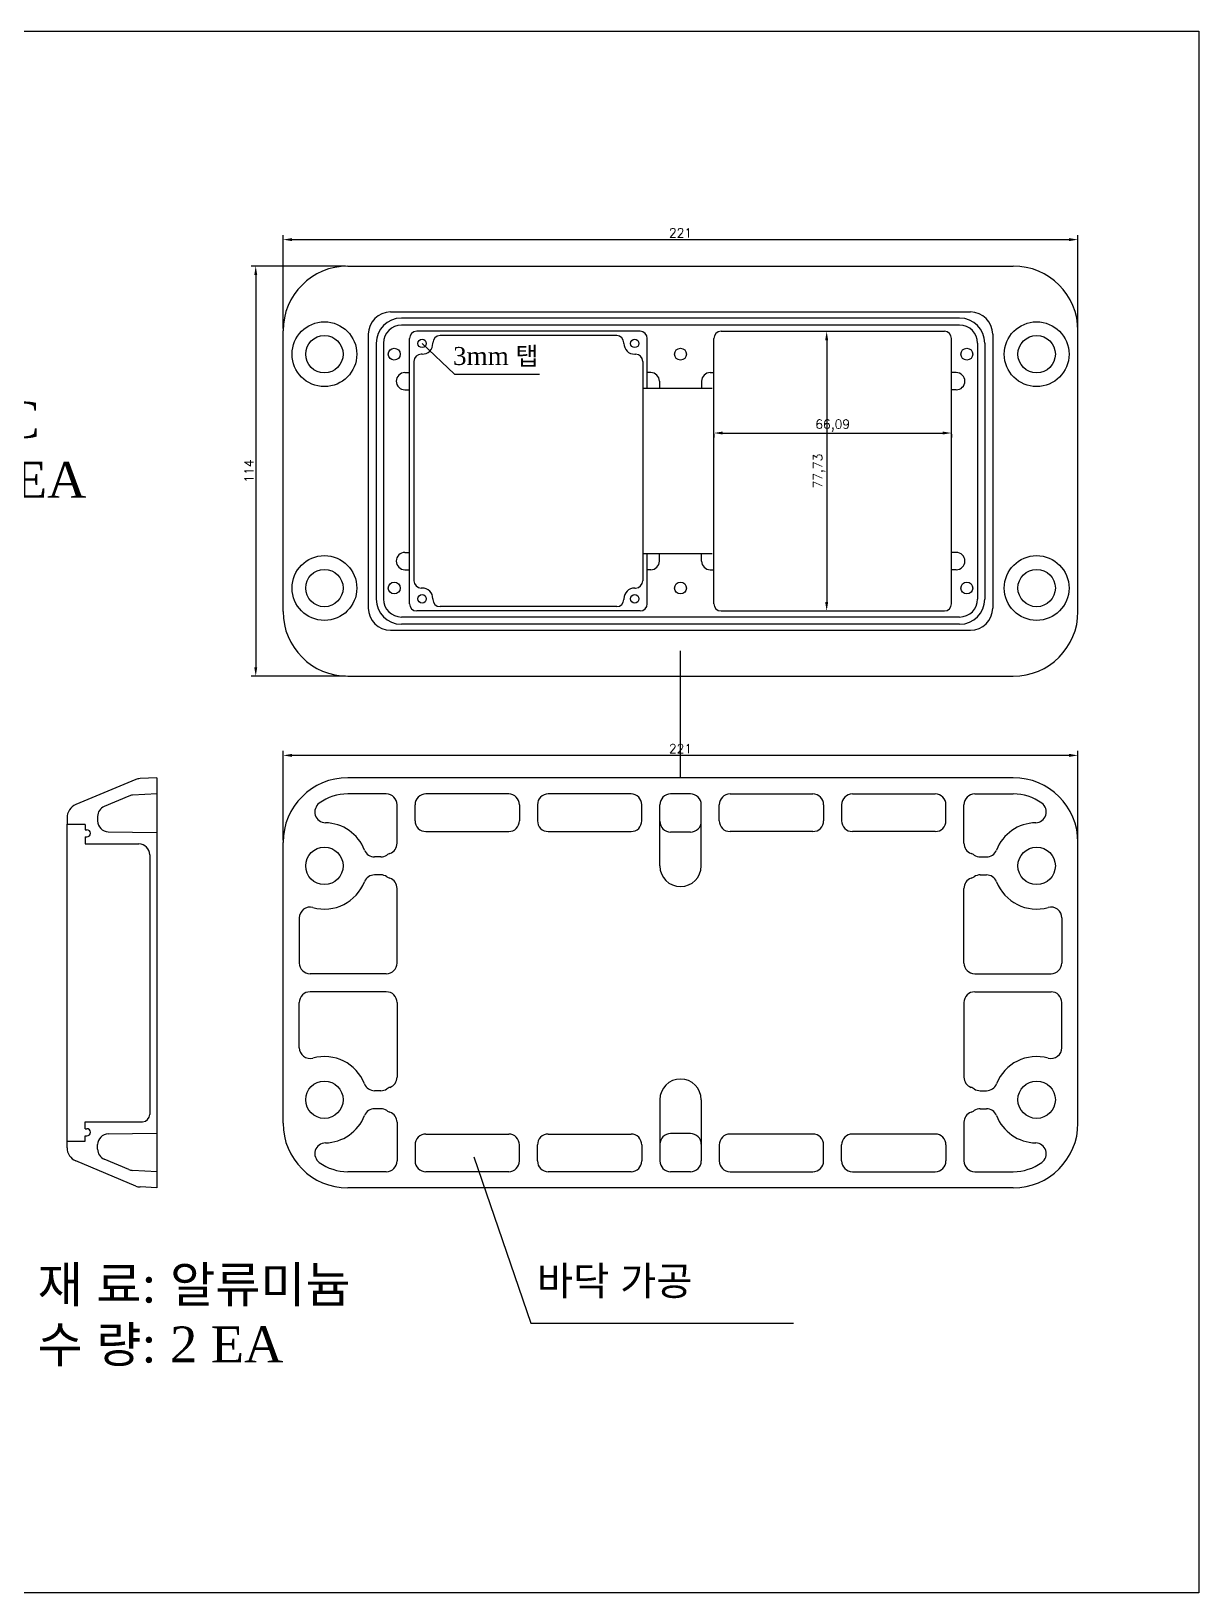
# Model space of a CAD drawing. Extents: x 577 to 1433, y 27 to 1135.
# Drawn here: x 925.7 to 1250.3, y 701 to 1135 of the extents above; entities that cross this region are included whole.
import ezdxf

# ---------------------------------------------------------------- set-up
doc = ezdxf.new("R2010")
doc.units = 0
doc.layers.get('0').update_dxf_attribs({"linetype": 'CONTINUOUS'})
doc.layers.get('DEFPOINTS').update_dxf_attribs({"linetype": 'CONTINUOUS'})
doc.styles.get("Standard").update_dxf_attribs({"font": 'txt.shx', "bigfont": 'whgtxt.shx'})
doc.dimstyles.new('ISO-25', dxfattribs={"dimtxt": 2.5, "dimasz": 2.5, "dimexe": 1.25, "dimexo": 0.625, "dimtad": 1, "dimtxsty": 'STANDARD', "dimcen": 2.5, "dimazin": 3, "dimtfac": 1, "dimtmove": 0, "dimatfit": 3})

# ---------------------------------------------------------------- blocks, each defined once
blk = doc.blocks.new('*D31')
at = {"color": 0}
for p, q in [((995.71, 910.17), (995.71, 935.01)), ((1214.21, 933.76), (998.21, 933.76)), ((1216.71, 910.17), (1216.71, 935.01))]:
    blk.add_line(p, q, dxfattribs=at)
for points in [[(998.21, 934.18), (998.21, 933.34), (995.71, 933.76)], [(1214.21, 934.18), (1214.21, 933.34), (1216.71, 933.76)]]:
    blk.add_solid(points, dxfattribs=at)
at = {"layer": 'DEFPOINTS', "color": 0}
for p in [(995.71, 933.76), (995.71, 909.54), (1216.71, 909.54)]:
    blk.add_point(p, dxfattribs=at)
at = {"color": 0, "insert": (1106.21, 935.63), "char_height": 2.5, "attachment_point": 5}
blk.add_mtext('221', dxfattribs=at)
blk = doc.blocks.new('*D46')
at = {"color": 0}
for p, q in [((1146.91, 1051.63), (1148.09, 1051.63)), ((1146.84, 1049.13), (1146.84, 976.4)), ((1146.91, 973.9), (1148.09, 973.9))]:
    blk.add_line(p, q, dxfattribs=at)
for points in [[(1146.42, 1049.13), (1147.26, 1049.13), (1146.84, 1051.63)], [(1146.42, 976.4), (1147.26, 976.4), (1146.84, 973.9)]]:
    blk.add_solid(points, dxfattribs=at)
at = {"layer": 'DEFPOINTS', "color": 0}
for p in [(1146.28, 1051.63), (1146.28, 973.9), (1146.84, 973.9)]:
    blk.add_point(p, dxfattribs=at)
at = {"color": 0, "insert": (1144.76, 1012.77), "char_height": 2.5, "attachment_point": 5, "rotation": 90}
blk.add_mtext('77,73', dxfattribs=at)
blk = doc.blocks.new('*D47')
at = {"color": 0}
for p, q in [((1115.47, 1023.06), (1115.47, 1022.11)), ((1117.97, 1023.36), (1179.05, 1023.36)), ((1181.55, 1023.06), (1181.55, 1022.11))]:
    blk.add_line(p, q, dxfattribs=at)
for points in [[(1117.97, 1023.77), (1117.97, 1022.94), (1115.47, 1023.36)], [(1179.05, 1023.77), (1179.05, 1022.94), (1181.55, 1023.36)]]:
    blk.add_solid(points, dxfattribs=at)
at = {"layer": 'DEFPOINTS', "color": 0}
for p in [(1115.47, 1023.69), (1181.55, 1023.69), (1181.55, 1023.36)]:
    blk.add_point(p, dxfattribs=at)
at = {"color": 0, "insert": (1148.51, 1025.44), "char_height": 2.5, "attachment_point": 5}
blk.add_mtext('66,09', dxfattribs=at)
blk = doc.blocks.new('*D48')
at = {"color": 0}
for p, q in [((995.71, 1052.39), (995.71, 1078.37)), ((998.21, 1077.12), (1214.21, 1077.12)), ((1216.71, 1052.39), (1216.71, 1078.37))]:
    blk.add_line(p, q, dxfattribs=at)
for points in [[(998.21, 1077.54), (998.21, 1076.7), (995.71, 1077.12)], [(1214.21, 1077.54), (1214.21, 1076.7), (1216.71, 1077.12)]]:
    blk.add_solid(points, dxfattribs=at)
at = {"layer": 'DEFPOINTS', "color": 0}
for p in [(1216.71, 1077.12), (995.71, 1051.77), (1216.71, 1051.77)]:
    blk.add_point(p, dxfattribs=at)
at = {"color": 0, "insert": (1106.21, 1078.99), "char_height": 2.5, "attachment_point": 5}
blk.add_mtext('221', dxfattribs=at)
blk = doc.blocks.new('*D49')
at = {"color": 0}
for p, q in [((1013.09, 1069.77), (986.86, 1069.77)), ((988.11, 1067.27), (988.11, 958.27)), ((1013.09, 955.77), (986.86, 955.77))]:
    blk.add_line(p, q, dxfattribs=at)
for points in [[(987.7, 1067.27), (988.53, 1067.27), (988.11, 1069.77)], [(987.7, 958.27), (988.53, 958.27), (988.11, 955.77)]]:
    blk.add_solid(points, dxfattribs=at)
at = {"layer": 'DEFPOINTS', "color": 0}
for p in [(1013.71, 1069.77), (988.11, 955.77), (1013.71, 955.77)]:
    blk.add_point(p, dxfattribs=at)
at = {"color": 0, "insert": (986.24, 1012.77), "char_height": 2.5, "attachment_point": 5, "rotation": 90}
blk.add_mtext('114', dxfattribs=at)

msp = doc.modelspace()

# ---------------------------------------------------------------- linework, layer by layer
for p, q in [((1013.71, 1069.769), (1198.71, 1069.769)), ((1025.61, 1057.019), (1186.81, 1057.019)), ((995.71, 973.769), (995.71, 1051.769)), ((1019.41, 1050.819), (1019.41, 974.719)), ((1094.954, 1051.634), (1032.866, 1051.634)), ((1088.46, 1050.419), (1039.36, 1050.419)), ((1117.466, 1051.634), (1179.554, 1051.634)), ((1193.01, 1050.819), (1193.01, 974.719)), ((1216.71, 973.769), (1216.71, 1051.769)), ((1030.866, 975.904), (1030.866, 1049.634)), ((1034.36, 1048.269), (1043.337, 1039.678)), ((1037.36, 1048.269), (1037.36, 1048.419)), ((1090.46, 1048.269), (1090.46, 1048.419)), ((1096.954, 1035.769), (1096.954, 1049.634)), ((1115.466, 975.904), (1115.466, 1049.634)), ((1181.554, 975.904), (1181.554, 1049.634)), ((1032.11, 1043.269), (1032.11, 982.269)), ((1034.36, 1045.269), (1034.11, 1045.269)), ((1093.46, 1045.269), (1093.71, 1045.269)), ((1095.71, 1043.269), (1095.71, 982.269)), ((1043.337, 1039.678), (1067.031, 1039.678)), ((1096.954, 975.904), (1096.954, 989.769)), ((1034.36, 980.269), (1034.11, 980.269)), ((1037.36, 977.269), (1037.36, 977.119)), ((1090.46, 977.269), (1090.46, 977.119)), ((1093.46, 980.269), (1093.71, 980.269)), ((1094.954, 973.904), (1032.866, 973.904)), ((1088.46, 975.119), (1039.36, 975.119)), ((1117.466, 973.904), (1179.554, 973.904)), ((1025.61, 968.519), (1186.81, 968.519)), ((1106.21, 927.542), (1106.21, 962.84)), ((1013.71, 955.769), (1198.71, 955.769)), ((954.804, 927.069), (938.099, 920.064)), ((960.646, 927.542), (955.937, 927.296)), ((960.646, 927.542), (960.646, 813.542)), ((1198.71, 927.542), (1013.71, 927.542)), ((935.646, 916.375), (935.646, 914.592)), ((935.646, 826.492), (935.646, 914.592)), ((935.646, 914.592), (940.646, 914.592)), ((940.646, 914.505), (940.646, 913.092)), ((1108.966, 912.433), (1103.454, 912.433)), ((940.646, 911.092), (940.646, 909.142)), ((940.646, 909.142), (955.646, 909.142)), ((995.71, 831.542), (995.71, 909.542)), ((1216.71, 831.542), (1216.71, 909.542)), ((958.646, 906.142), (958.646, 833.942)), ((940.646, 829.992), (940.646, 831.942)), ((940.646, 831.942), (956.646, 831.942)), ((935.646, 824.71), (935.646, 826.492)), ((935.646, 826.492), (940.646, 826.492)), ((940.646, 826.492), (940.646, 827.992)), ((1108.966, 828.651), (1103.454, 828.651)), ((954.804, 814.015), (938.099, 821.021)), ((1048.787, 822.194), (1064.619, 775.944)), ((960.646, 813.542), (955.937, 813.789)), ((1198.71, 813.542), (1013.71, 813.542)), ((1064.619, 775.944), (1137.622, 775.944))]:
    msp.add_line(p, q)
at = {"color": 3}
for p, q in [((1183.81, 1055.319), (1028.61, 1055.319)), ((1183.81, 1053.319), (1028.61, 1053.319)), ((1021.61, 1048.319), (1021.61, 977.219)), ((1023.61, 1048.319), (1023.61, 977.219)), ((1188.81, 1048.319), (1188.81, 977.219)), ((1190.81, 1048.319), (1190.81, 977.219)), ((1183.81, 972.219), (1028.61, 972.219)), ((1183.81, 970.219), (1028.61, 970.219)), ((940.646, 913.092), (941.146, 913.092)), ((940.646, 911.092), (941.146, 911.092)), ((940.646, 829.992), (941.146, 829.992)), ((940.646, 827.992), (941.146, 827.992))]:
    msp.add_line(p, q, dxfattribs=at)
at = {"color": 2}
for p, q in [((1029.566, 1040.169), (1030.866, 1040.169)), ((1097.954, 1040.169), (1096.954, 1040.169)), ((1100.354, 1037.769), (1100.354, 1035.769)), ((1112.066, 1037.769), (1112.066, 1035.769)), ((1114.466, 1040.169), (1115.466, 1040.169)), ((1182.854, 1040.169), (1181.554, 1040.169)), ((1029.566, 1035.369), (1030.866, 1035.369)), ((1182.854, 1035.369), (1181.554, 1035.369)), ((1029.566, 990.169), (1030.866, 990.169)), ((1100.354, 987.769), (1100.354, 989.769)), ((1112.066, 987.769), (1112.066, 989.769)), ((1182.854, 990.169), (1181.554, 990.169)), ((1029.566, 985.369), (1030.866, 985.369)), ((1097.954, 985.369), (1096.954, 985.369)), ((1114.466, 985.369), (1115.466, 985.369)), ((1182.854, 985.369), (1181.554, 985.369))]:
    msp.add_line(p, q, dxfattribs=at)
at = {"color": 6}
for p, q in [((1114.966, 1035.769), (1095.71, 1035.769)), ((1114.966, 989.769), (1095.71, 989.769))]:
    msp.add_line(p, q, dxfattribs=at)
at = {"color": 5}
for p, q in [((952.84, 922.45), (945.986, 919.576)), ((960.672, 923.038), (953.844, 922.68)), ((1024.418, 923.042), (1013.71, 923.042)), ((1058.436, 923.042), (1035.418, 923.042)), ((1092.454, 923.042), (1069.436, 923.042)), ((1108.966, 923.042), (1103.454, 923.042)), ((1119.966, 923.042), (1142.984, 923.042)), ((1153.984, 923.042), (1177.002, 923.042)), ((1188.002, 923.042), (1198.71, 923.042)), ((944.146, 916.809), (944.146, 915.53)), ((1027.418, 909.32), (1027.418, 920.042)), ((1032.418, 915.59), (1032.418, 920.042)), ((1061.436, 920.042), (1061.436, 915.59)), ((1066.436, 920.042), (1066.436, 915.59)), ((1095.454, 915.59), (1095.454, 920.042)), ((1100.454, 903.042), (1100.454, 920.042)), ((1111.966, 903.042), (1111.966, 920.042)), ((1116.966, 915.59), (1116.966, 920.042)), ((1145.984, 920.042), (1145.984, 915.59)), ((1150.984, 920.042), (1150.984, 915.59)), ((1180.002, 915.59), (1180.002, 920.042)), ((1185.002, 909.32), (1185.002, 920.042)), ((947.094, 912.53), (960.646, 912.294)), ((1035.418, 912.59), (1058.436, 912.59)), ((1069.436, 912.59), (1092.454, 912.59)), ((1142.984, 912.59), (1119.966, 912.59)), ((1177.002, 912.59), (1153.984, 912.59)), ((1022.872, 905.542), (1021.165, 905.542)), ((1189.548, 905.542), (1191.255, 905.542)), ((1022.872, 900.542), (1021.165, 900.542)), ((1189.548, 900.542), (1191.255, 900.542)), ((1027.418, 876.042), (1027.418, 896.764)), ((1185.002, 876.042), (1185.002, 896.764)), ((1000.21, 888.585), (1000.21, 876.042)), ((1212.21, 888.585), (1212.21, 876.042)), ((1024.418, 873.042), (1003.21, 873.042)), ((1188.002, 873.042), (1209.21, 873.042)), ((1000.21, 852.499), (1000.21, 865.042)), ((1024.418, 868.042), (1003.21, 868.042)), ((1027.418, 865.042), (1027.418, 844.32)), ((1185.002, 865.042), (1185.002, 844.32)), ((1188.002, 868.042), (1209.21, 868.042)), ((1212.21, 852.499), (1212.21, 865.042)), ((1022.872, 840.542), (1021.165, 840.542)), ((1100.454, 838.042), (1100.454, 821.042)), ((1111.966, 838.042), (1111.966, 821.042)), ((1189.548, 840.542), (1191.255, 840.542)), ((1022.872, 835.542), (1021.165, 835.542)), ((1189.548, 835.542), (1191.255, 835.542)), ((1027.418, 831.764), (1027.418, 821.042)), ((1185.002, 831.764), (1185.002, 821.042)), ((944.146, 824.275), (944.146, 825.555)), ((947.094, 828.554), (960.646, 828.791)), ((1032.418, 825.494), (1032.418, 821.042)), ((1035.418, 828.494), (1058.436, 828.494)), ((1061.436, 821.042), (1061.436, 825.494)), ((1066.436, 821.042), (1066.436, 825.494)), ((1069.436, 828.494), (1092.454, 828.494)), ((1095.454, 825.494), (1095.454, 821.042)), ((1116.966, 825.494), (1116.966, 821.042)), ((1142.984, 828.494), (1119.966, 828.494)), ((1145.984, 821.042), (1145.984, 825.494)), ((1150.984, 821.042), (1150.984, 825.494)), ((1177.002, 828.494), (1153.984, 828.494)), ((1180.002, 825.494), (1180.002, 821.042)), ((952.84, 818.634), (945.986, 821.509)), ((960.672, 818.047), (953.844, 818.405)), ((1024.418, 818.042), (1013.71, 818.042)), ((1058.436, 818.042), (1035.418, 818.042)), ((1092.454, 818.042), (1069.436, 818.042)), ((1108.966, 818.042), (1103.454, 818.042)), ((1119.966, 818.042), (1142.984, 818.042)), ((1153.984, 818.042), (1177.002, 818.042)), ((1188.002, 818.042), (1198.71, 818.042))]:
    msp.add_line(p, q, dxfattribs=at)
msp.add_lwpolyline([(592.671, 1135.038), (1250.288, 1135.038), (1250.288, 701.001), (592.671, 701.001)], close=True)
for centre, radius in [((1007.21, 1045.269), 9), ((1007.21, 1045.269), 5.2), ((1205.21, 1045.269), 9), ((1205.21, 1045.269), 5.2), ((1007.21, 980.269), 9), ((1007.21, 980.269), 5.2), ((1205.21, 980.269), 9), ((1205.21, 980.269), 5.2), ((1007.21, 903.042), 5.2), ((1205.21, 903.042), 5.2), ((1007.21, 838.042), 5.2), ((1205.21, 838.042), 5.2)]:
    msp.add_circle(centre, radius, dxfattribs=at)
at = {"color": 1}
for centre, radius in [((1026.61, 1045.269), 1.65), ((1034.36, 1048.269), 1.18), ((1093.46, 1048.269), 1.18), ((1106.21, 1045.269), 1.65), ((1185.81, 1045.269), 1.65), ((1026.61, 980.269), 1.65), ((1106.21, 980.269), 1.65), ((1185.81, 980.269), 1.65), ((1034.36, 977.269), 1.18), ((1093.46, 977.269), 1.18)]:
    msp.add_circle(centre, radius, dxfattribs=at)
for centre, radius, start, end in [((1013.71, 1051.769), 18, 90, 180), ((1198.71, 1051.769), 18, 0, 90), ((1025.61, 1050.819), 6.2, 90, 180), ((1186.81, 1050.819), 6.2, 0, 90), ((1032.866, 1049.634), 2, 90, 180), ((1039.36, 1048.419), 2, 90, 180), ((1088.46, 1048.419), 2, 0, 90), ((1094.954, 1049.634), 2, 0, 90), ((1117.466, 1049.634), 2, 90, 180), ((1179.554, 1049.634), 2, 360, 90), ((1034.36, 1048.269), 3, 270, 0), ((1093.46, 1048.269), 3, 180, 270), ((1034.11, 1043.269), 2, 90, 180), ((1093.71, 1043.269), 2, 0, 90), ((1034.11, 982.269), 2, 180, 270), ((1093.71, 982.269), 2, 270, 0), ((1034.36, 977.269), 3, 0, 90), ((1039.36, 977.119), 2, 180, 270), ((1088.46, 977.119), 2, 270, 0), ((1093.46, 977.269), 3, 90, 180), ((1013.71, 973.769), 18, 180, 270), ((1025.61, 974.719), 6.2, 180, 270), ((1032.866, 975.904), 2, 180, 270), ((1094.954, 975.904), 2, 270, 0), ((1117.466, 975.904), 2, 180, 270), ((1179.554, 975.904), 2, 270, 360), ((1186.81, 974.719), 6.2, 270, 0), ((1198.71, 973.769), 18, 270, 0), ((956.146, 923.301), 4, 93, 109.60147), ((1013.71, 909.542), 18, 90, 180), ((1198.71, 909.542), 18, 0, 90), ((939.646, 916.375), 4, 112.75081, 180), ((1103.454, 915.433), 3, 180, 270), ((1108.966, 915.433), 3, 270, 360), ((955.646, 906.142), 3, 360, 90), ((956.646, 833.942), 2, 270, 360), ((1013.71, 831.542), 18, 180, 270), ((1198.71, 831.542), 18, 270, 0), ((939.646, 824.71), 4, 180, 247.24919), ((1103.454, 825.651), 3, 90, 180), ((1108.966, 825.651), 3, 0, 90), ((956.146, 817.784), 4, 250.39853, 267)]:
    msp.add_arc(centre, radius, start, end)
at = {"color": 3}
for centre, radius, start, end in [((1028.61, 1048.319), 7, 90, 180), ((1183.81, 1048.319), 7, 0, 90), ((1028.61, 1048.319), 5, 90, 180), ((1183.81, 1048.319), 5, 0, 90), ((1028.61, 977.219), 7, 180, 270), ((1028.61, 977.219), 5, 180, 270), ((1183.81, 977.219), 7, 270, 0), ((1183.81, 977.219), 5, 270, 0), ((941.146, 912.092), 1, 270, 90), ((941.146, 828.992), 1, 270, 90)]:
    msp.add_arc(centre, radius, start, end, dxfattribs=at)
at = {"color": 2}
for centre, start, end in [((1029.566, 1037.769), 90, 270), ((1097.954, 1037.769), 0, 90), ((1114.466, 1037.769), 90, 180), ((1182.854, 1037.769), 270, 90), ((1029.566, 987.769), 90, 270), ((1182.854, 987.769), 270, 90), ((1097.954, 987.769), 270, 360), ((1114.466, 987.769), 180, 270)]:
    msp.add_arc(centre, 2.4, start, end, dxfattribs=at)
at = {"color": 5}
for centre, radius, start, end in [((954.001, 919.684), 3, 93, 112.75081), ((1007.541, 918.039), 3, 125.98441, 268.73723), ((1013.71, 909.542), 13.5, 90, 125.98441), ((1024.418, 920.042), 3, 0, 90), ((1035.418, 920.042), 3, 90, 180), ((1058.436, 920.042), 3, 0, 90), ((1069.436, 920.042), 3, 90, 180), ((1092.454, 920.042), 3, 0, 90), ((1103.454, 920.042), 3, 90, 180), ((1108.966, 920.042), 3, 360, 90), ((1119.966, 920.042), 3, 90, 180), ((1142.984, 920.042), 3, 0, 90), ((1153.984, 920.042), 3, 90, 180), ((1177.002, 920.042), 3, 0, 90), ((1188.002, 920.042), 3, 90, 180), ((1198.71, 909.542), 13.5, 54.01559, 90), ((1204.879, 918.039), 3, 271.26277, 54.01559), ((947.146, 916.809), 3, 112.75081, 180), ((947.146, 915.53), 3, 180, 269), ((1007.21, 903.042), 12, 21.51019, 88.73723), ((1035.418, 915.59), 3, 180, 270), ((1058.436, 915.59), 3, 270, 0), ((1069.436, 915.59), 3, 180, 270), ((1092.454, 915.59), 3, 270, 0), ((1119.966, 915.59), 3, 180, 270), ((1142.984, 915.59), 3, 270, 0), ((1153.984, 915.59), 3, 180, 270), ((1177.002, 915.59), 3, 270, 0), ((1205.21, 903.042), 12, 91.26277, 158.48981), ((1021.165, 908.542), 3, 201.51019, 270), ((1024.418, 909.32), 3, 289.25018, 0), ((1188.002, 909.32), 3, 180, 250.74982), ((1191.255, 908.542), 3, 270, 338.48981), ((1022.872, 908.542), 3, 270, 304.20132), ((1026.61, 903.042), 3.65, 109.25018, 124.20132), ((1106.21, 903.042), 5.756, 180, 0), ((1185.81, 903.042), 3.65, 55.79868, 70.74982), ((1189.548, 908.542), 3, 235.79868, 270), ((1007.21, 903.042), 12, 254.53399, 338.48981), ((1021.165, 897.542), 3, 90, 158.48981), ((1022.872, 897.542), 3, 55.79868, 90), ((1026.61, 903.042), 3.65, 235.79868, 250.74982), ((1024.418, 896.764), 3, 0, 70.74982), ((1188.002, 896.764), 3, 109.25018, 180), ((1185.81, 903.042), 3.65, 289.25018, 304.20132), ((1189.548, 897.542), 3, 90, 124.20132), ((1191.255, 897.542), 3, 21.51019, 90), ((1205.21, 903.042), 12, 201.51019, 285.46601), ((1003.21, 888.585), 3, 74.53399, 180), ((1209.21, 888.585), 3, 0, 105.46601), ((1003.21, 876.042), 3, 180, 270), ((1024.418, 876.042), 3, 270, 0), ((1188.002, 876.042), 3, 180, 270), ((1209.21, 876.042), 3, 270, 0), ((1003.21, 865.042), 3, 90, 180), ((1024.418, 865.042), 3, 0, 90), ((1188.002, 865.042), 3, 90, 180), ((1209.21, 865.042), 3, 0, 90), ((1003.21, 852.499), 3, 180, 285.46601), ((1209.21, 852.499), 3, 254.53399, 0), ((1007.21, 838.042), 12, 21.51019, 105.46601), ((1205.21, 838.042), 12, 74.53399, 158.48981), ((1021.165, 843.542), 3, 201.51019, 270), ((1024.418, 844.32), 3, 289.25018, 0), ((1106.21, 838.042), 5.756, 0, 180), ((1188.002, 844.32), 3, 180, 250.74982), ((1191.255, 843.542), 3, 270, 338.48981), ((1022.872, 843.542), 3, 270, 304.20132), ((1026.61, 838.042), 3.65, 109.25018, 124.20132), ((1185.81, 838.042), 3.65, 55.79868, 70.74982), ((1189.548, 843.542), 3, 235.79868, 270), ((1007.21, 838.042), 12, 271.26277, 338.48981), ((1021.165, 832.542), 3, 90, 158.48981), ((1022.872, 832.542), 3, 55.79868, 90), ((1026.61, 838.042), 3.65, 235.79868, 250.74982), ((1024.418, 831.764), 3, 0, 70.74982), ((1188.002, 831.764), 3, 109.25018, 180), ((1185.81, 838.042), 3.65, 289.25018, 304.20132), ((1189.548, 832.542), 3, 90, 124.20132), ((1191.255, 832.542), 3, 21.51019, 90), ((1205.21, 838.042), 12, 201.51019, 268.73723), ((947.146, 825.555), 3, 91, 180), ((1007.541, 823.046), 3, 91.26277, 234.01559), ((1035.418, 825.494), 3, 90, 180), ((1058.436, 825.494), 3, 360, 90), ((1069.436, 825.494), 3, 90, 180), ((1092.454, 825.494), 3, 0, 90), ((1119.966, 825.494), 3, 90, 180), ((1142.984, 825.494), 3, 360, 90), ((1153.984, 825.494), 3, 90, 180), ((1177.002, 825.494), 3, 0, 90), ((1204.879, 823.046), 3, 305.98441, 88.73723), ((947.146, 824.275), 3, 180, 247.24919), ((1013.71, 831.542), 13.5, 234.01559, 270), ((1024.418, 821.042), 3, 270, 0), ((1035.418, 821.042), 3, 180, 270), ((1058.436, 821.042), 3, 270, 360), ((1069.436, 821.042), 3, 180, 270), ((1092.454, 821.042), 3, 270, 0), ((1103.454, 821.042), 3, 180, 270), ((1108.966, 821.042), 3, 270, 0), ((1119.966, 821.042), 3, 180, 270), ((1142.984, 821.042), 3, 270, 360), ((1153.984, 821.042), 3, 180, 270), ((1177.002, 821.042), 3, 270, 0), ((1188.002, 821.042), 3, 180, 270), ((1198.71, 831.542), 13.5, 270, 305.98441), ((954.001, 821.401), 3, 247.24919, 267)]:
    msp.add_arc(centre, radius, start, end, dxfattribs=at)

# ---------------------------------------------------------------- texts
at = {"attachment_point": 1}
for s, insert, char_height in [('{\\fBatang|b0|i0|c129|p18;3mm 탭}', (1042.952, 1047.272), 5), ('{\\fBatang|b0|i0|c129|p18;재 료: PC\\P수 량: 2 EA}', (872.721, 1032.025), 10), ('{\\fBatang|b0|i0|c129|p18;재 료: 알류미늄\\P수 량: 2 EA}', (927.458, 791.695), 10), ('{\\fBatang|b0|i0|c129|p18;바닥 가공 }', (1066.32, 791.695), 8)]:
    msp.add_mtext(s, dxfattribs=dict(at, insert=insert, char_height=char_height))

# ---------------------------------------------------------------- dimensions: what is measured, and where the dimension line sits
for base, p1, p2, picture, middle in [((1216.71, 1077.119), (995.71, 1051.769), (1216.71, 1051.769), '*D48', (1106.21, 1078.994)), ((1181.554, 1023.355), (1115.466, 1023.687), (1181.554, 1023.687), '*D47', (1148.51, 1025.438))]:
    dim = msp.add_linear_dim(base=base, p1=p1, p2=p2, dimstyle='ISO-25')
    dim.commit()
    dim.dimension.update_dxf_attribs({"geometry": picture, "text_midpoint": middle})
for base, p1, p2, angle, picture, middle in [((988.112, 955.769), (1013.71, 1069.769), (1013.71, 955.769), 90, '*D49', (986.237, 1012.769)), ((1146.838, 973.904), (1146.284, 1051.634), (1146.284, 973.904), 90, '*D46', (1144.755, 1012.769)), ((995.71, 933.759), (1216.71, 909.542), (995.71, 909.542), 180, '*D31', (1106.21, 935.634))]:
    dim = msp.add_linear_dim(base=base, p1=p1, p2=p2, angle=angle, dimstyle='ISO-25')
    dim.commit()
    dim.dimension.update_dxf_attribs({"geometry": picture, "text_midpoint": middle})

doc.saveas('drawing.dxf')
